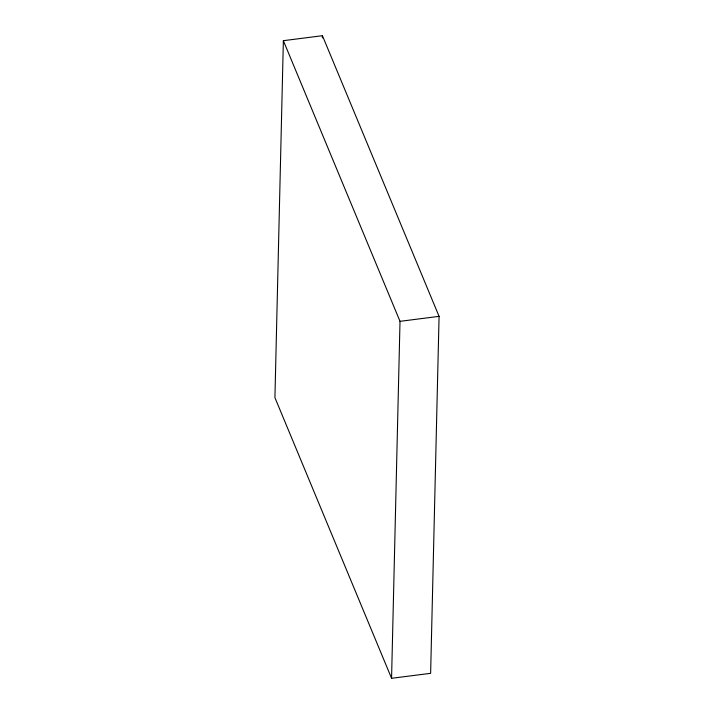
<?xml version="1.0" encoding="UTF-8"?>
<svg xmlns="http://www.w3.org/2000/svg" width="714" height="714" viewBox="0 0 714 714"><rect width="100%" height="100%" fill="white"/><g stroke="black" fill="none" stroke-linecap="round" stroke-linejoin="round"><path stroke-width="1.07" d="M283.369 40.68L274.926 397.644L391.567 678.3L430.631 673.32L439.074 316.356L322.433 35.7L283.369 40.68L400.01 321.327L391.567 678.3M322.38 37.922L322.433 35.7M400.01 321.327L439.074 316.356"/></g></svg>
